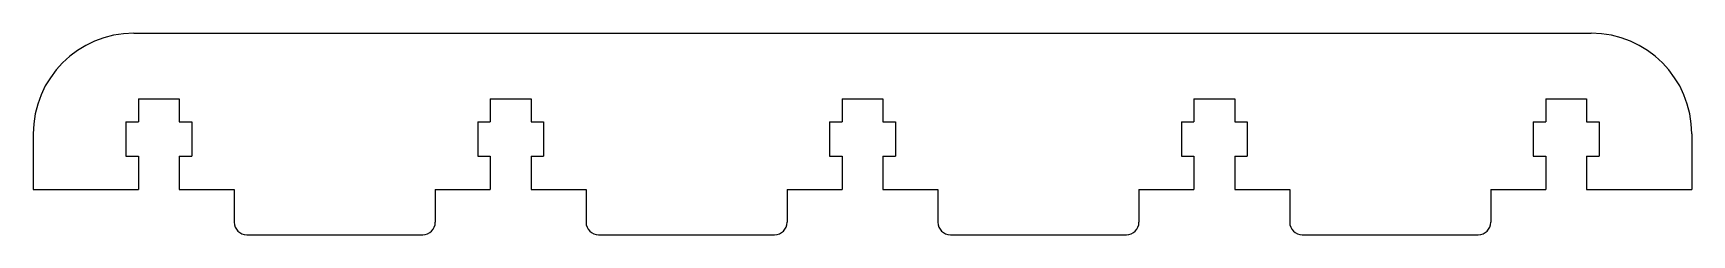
# Model space of a CAD drawing. Header units: millimetres. Extents: x -165 to 165, y -20 to 20.
import ezdxf

# ---------------------------------------------------------------- set-up
doc = ezdxf.new("R2010")
doc.units = ezdxf.units.MM

msp = doc.modelspace()

# ---------------------------------------------------------------- linework, layer by layer
at = {"color": 7, "linetype": 'Continuous', "lineweight": 25}
for p, q in [((-145, 20), (145, 20)), ((-144.05, 7), (-144.05, 2.4)), ((-144.05, 7), (-135.95, 7)), ((-135.95, 7), (-135.95, 2.4)), ((-74.05, 7), (-74.05, 2.4)), ((-74.05, 7), (-65.95, 7)), ((-65.95, 7), (-65.95, 2.4)), ((-4.05, 7), (-4.05, 2.4)), ((-4.05, 7), (4.05, 7)), ((4.05, 7), (4.05, 2.4)), ((65.95, 7), (65.95, 2.4)), ((65.95, 7), (74.05, 7)), ((74.05, 7), (74.05, 2.4)), ((135.95, 7), (135.95, 2.4)), ((135.95, 7), (144.05, 7)), ((144.05, 7), (144.05, 2.4)), ((-165, 0), (-165, -11)), ((-146.55, 2.4), (-146.55, -4.4)), ((-146.55, 2.4), (-144.05, 2.4)), ((-135.95, 2.4), (-133.45, 2.4)), ((-133.45, 2.4), (-133.45, -4.4)), ((-76.55, 2.4), (-76.55, -4.4)), ((-76.55, 2.4), (-74.05, 2.4)), ((-65.95, 2.4), (-63.45, 2.4)), ((-63.45, 2.4), (-63.45, -4.4)), ((-6.55, 2.4), (-6.55, -4.4)), ((-6.55, 2.4), (-4.05, 2.4)), ((4.05, 2.4), (6.55, 2.4)), ((6.55, 2.4), (6.55, -4.4)), ((63.45, 2.4), (63.45, -4.4)), ((63.45, 2.4), (65.95, 2.4)), ((74.05, 2.4), (76.55, 2.4)), ((76.55, 2.4), (76.55, -4.4)), ((133.45, 2.4), (133.45, -4.4)), ((133.45, 2.4), (135.95, 2.4)), ((144.05, 2.4), (146.55, 2.4)), ((146.55, 2.4), (146.55, -4.4)), ((165, 0), (165, -11)), ((-146.55, -4.4), (-144.05, -4.4)), ((-144.05, -4.4), (-144.05, -11)), ((-135.95, -4.4), (-133.45, -4.4)), ((-135.95, -4.4), (-135.95, -11)), ((-76.55, -4.4), (-74.05, -4.4)), ((-74.05, -4.4), (-74.05, -11)), ((-65.95, -4.4), (-63.45, -4.4)), ((-65.95, -4.4), (-65.95, -11)), ((-6.55, -4.4), (-4.05, -4.4)), ((-4.05, -4.4), (-4.05, -11)), ((4.05, -4.4), (6.55, -4.4)), ((4.05, -4.4), (4.05, -11)), ((63.45, -4.4), (65.95, -4.4)), ((65.95, -4.4), (65.95, -11)), ((74.05, -4.4), (76.55, -4.4)), ((74.05, -4.4), (74.05, -11)), ((133.45, -4.4), (135.95, -4.4)), ((135.95, -4.4), (135.95, -11)), ((144.05, -4.4), (146.55, -4.4)), ((144.05, -4.4), (144.05, -11)), ((-165, -11), (-144.05, -11)), ((-135.95, -11), (-125, -11)), ((-125, -11), (-125, -17.5)), ((-85, -11), (-85, -17.5)), ((-85, -11), (-74.05, -11)), ((-65.95, -11), (-55, -11)), ((-55, -11), (-55, -17.5)), ((-15, -11), (-15, -17.5)), ((-15, -11), (-4.05, -11)), ((4.05, -11), (15, -11)), ((15, -11), (15, -17.5)), ((55, -11), (55, -17.5)), ((55, -11), (65.95, -11)), ((74.05, -11), (85, -11)), ((85, -11), (85, -17.5)), ((125, -11), (125, -17.5)), ((125, -11), (135.95, -11)), ((144.05, -11), (165, -11)), ((-122.5, -20), (-87.5, -20)), ((-52.5, -20), (-17.5, -20)), ((17.5, -20), (52.5, -20)), ((87.5, -20), (122.5, -20))]:
    msp.add_line(p, q, dxfattribs=at)
for centre, radius, start, end in [((-145, 0), 20, 90, 180), ((145, 0), 20, 0, 90), ((-122.5, -17.5), 2.5, 180, 270), ((-87.5, -17.5), 2.5, 270, 0), ((-52.5, -17.5), 2.5, 180, 270), ((-17.5, -17.5), 2.5, 270, 0), ((17.5, -17.5), 2.5, 180, 270), ((52.5, -17.5), 2.5, 270, 0), ((87.5, -17.5), 2.5, 180, 270), ((122.5, -17.5), 2.5, 270, 0)]:
    msp.add_arc(centre, radius, start, end, dxfattribs=at)

doc.saveas('drawing.dxf')
